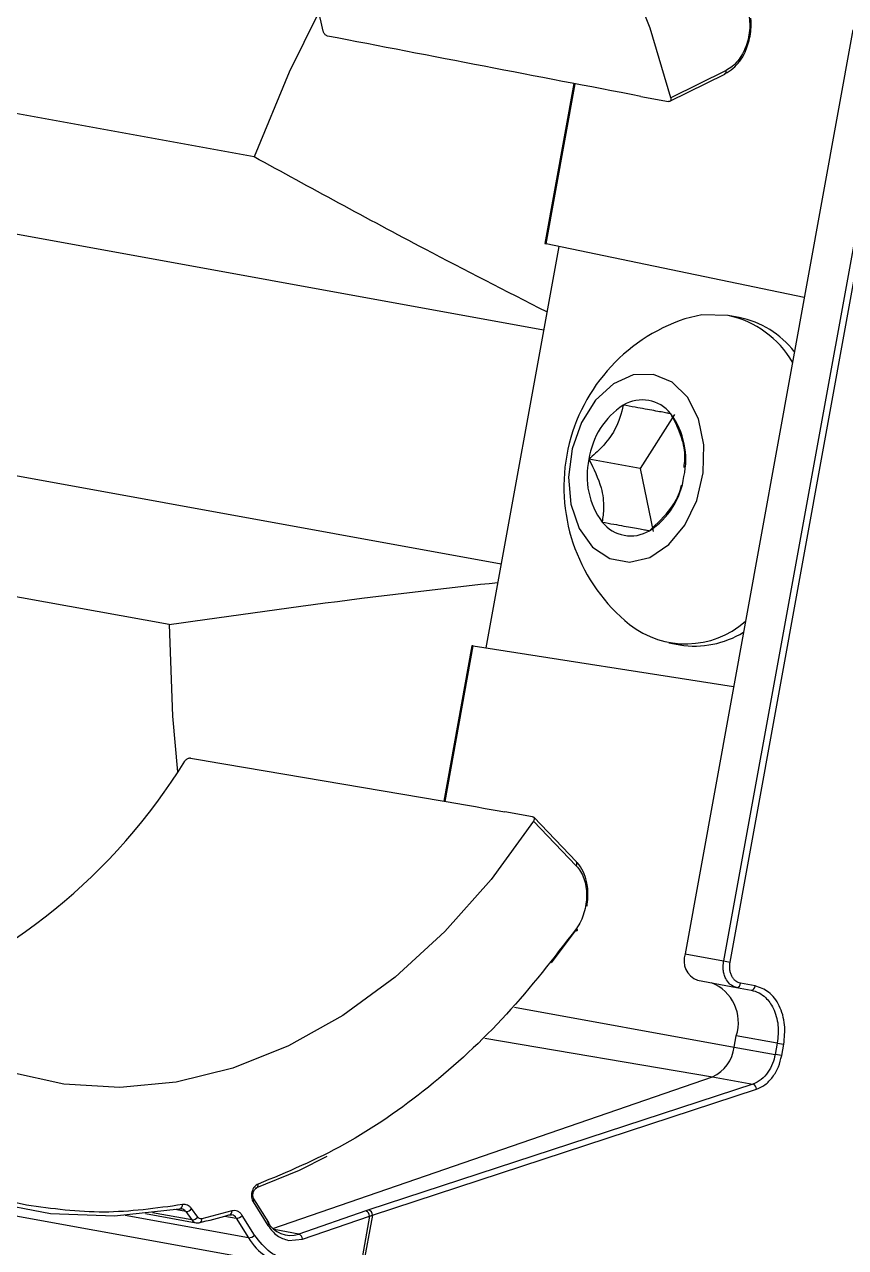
# Model space of a CAD drawing. Header units: inches. Extents: x 0 to 34.2, y 0 to 22.
# Drawn here: x 7.2592 to 7.3278, y 11.1368 to 11.2388 of the extents above; entities that cross this region are included whole.
import ezdxf

# ---------------------------------------------------------------- set-up
doc = ezdxf.new("R2010")
doc.units = ezdxf.units.IN
doc.header["$MEASUREMENT"] = 0

msp = doc.modelspace()

# ---------------------------------------------------------------- linework, layer by layer
at = {"color": 7, "linetype": 'Continuous', "lineweight": 25}
for p, q in [((7.328349905696098, 11.23834988086263), (7.31435717746206, 11.16128265149346)), ((7.331574170481748, 11.23776446652674), (7.317581442247522, 11.16069723715758)), ((7.31812260696879, 11.1605989804674), (7.332115335203016, 11.23766620983666)), ((7.278381017380039, 11.22777246087997), (7.236830705176026, 11.23531655233723)), ((7.317784540953766, 11.23498364795837), (7.313168162793883, 11.23269810703692)), ((7.305088945122558, 11.23388287601206), (7.302666016272595, 11.22053820081359)), ((7.302775684069703, 11.22051340031418), (7.305199261179429, 11.23386164590833)), ((7.313087543366425, 11.23240142262497), (7.317685969438393, 11.23467807557615)), ((7.31066954262398, 11.23280888154608), (7.312980481037799, 11.23238929551118)), ((7.302543900156983, 11.21330838231455), (7.233160502393698, 11.22590599399478)), ((7.324300333030934, 11.21604619996438), (7.302775684069703, 11.22051340031418)), ((7.303812993109739, 11.22029811841512), (7.297732344360033, 11.18680795523441)), ((7.318883168779373, 11.21437251526229), (7.317968073690214, 11.21453866470093)), ((7.29900143731279, 11.19379769133498), (7.225437719232841, 11.20715430378123)), ((7.313477568669592, 11.20628473866321), (7.310610651307019, 11.2017668013829)), ((7.310610651307019, 11.2017668013829), (7.306340207557358, 11.20254216542959)), ((7.310610651307019, 11.2017668013829), (7.311706337247504, 11.19652939317343)), ((7.271296091691841, 11.18875107892094), (7.224763113472652, 11.19719984921502)), ((7.296574177498801, 11.18698640675196), (7.294219253518517, 11.17401627944707)), ((7.294329994236413, 11.17399738823381), (7.296685563856546, 11.18697107150569)), ((7.296685563856546, 11.18697107150569), (7.318406750127036, 11.18358633239171)), ((7.313008625708446, 11.18722369732956), (7.313923720797606, 11.18705754789092)), ((7.30163952085544, 11.17272511121563), (7.29932858244181, 11.17314469725054)), ((7.305289901556656, 11.16896655375275), (7.30173469279208, 11.172676924153)), ((7.30171103602773, 11.17236504818006), (7.305278081203124, 11.16864232478699)), ((7.303220399921186, 11.16054447179786), (7.30520904768822, 11.16319518506607)), ((7.31435717746206, 11.16128265149346), (7.317581442247522, 11.16069723715758)), ((7.317581442247522, 11.16069723715758), (7.31812260696879, 11.1605989804674)), ((7.315389438888412, 11.1590798408219), (7.318655227427183, 11.1584868872168)), ((7.318655227427183, 11.1584868872168), (7.31987787796912, 11.15826489640559)), ((7.320212590405053, 11.15860720184984), (7.318989939863116, 11.15882919266095)), ((7.300110395458892, 11.15684883058746), (7.31846122625267, 11.15351695800988)), ((7.29764839451772, 11.1542614762929), (7.316658594803262, 11.15103638587692)), ((7.31846122625267, 11.15351695800988), (7.318632493296085, 11.15446023914125)), ((7.322056591143021, 11.15383854207215), (7.318632493296085, 11.15446023914125)), ((7.31846122625267, 11.15351695800988), (7.321885324099606, 11.15289526094078)), ((7.322056591143021, 11.15383854207215), (7.321885324099606, 11.15289526094078)), ((7.322056591143021, 11.15383854207215), (7.322597755864273, 11.15374028538206)), ((7.322426488820859, 11.1527970042507), (7.322597755864273, 11.15374028538206)), ((7.322426488820859, 11.1527970042507), (7.321885324099606, 11.15289526094078)), ((7.279958219668639, 11.1383855160108), (7.316658594803262, 11.15103638587692)), ((7.320027151913139, 11.15042477307387), (7.287963364079496, 11.13992659492112)), ((7.316658594803262, 11.15103638587692), (7.320027151913139, 11.15042477307387)), ((7.288264177940817, 11.13949759527992), (7.320327965774459, 11.14999577343268)), ((7.254444143365905, 11.14018195356431), (7.281030123805994, 11.13535486425308)), ((7.272686648566371, 11.13979112637776), (7.271760190449346, 11.13995933894693)), ((7.273689532387995, 11.13933292669579), (7.273175077525652, 11.14003650444877)), ((7.27651715565714, 11.13984108545971), (7.274029167971244, 11.13919366682829)), ((7.278300527532111, 11.14059345157689), (7.279544731504538, 11.13862189112066)), ((7.279605585914454, 11.13888339504335), (7.278361381942026, 11.14085495549949)), ((7.287716780496236, 11.13984376261338), (7.282123375328299, 11.13791567766526)), ((7.287963364079496, 11.13992659492112), (7.287716780496236, 11.13984376261338)), ((7.277931337650907, 11.1376048628371), (7.267638281726736, 11.13947372377094)), ((7.269332345563787, 11.13961743598854), (7.273558709659789, 11.13885007527384)), ((7.273201103428527, 11.13908754862478), (7.269912648309506, 11.13968461769252)), ((7.272686648566371, 11.13979112637776), (7.273201103428527, 11.13908754862478)), ((7.274029167971244, 11.13919366682829), (7.273904096126533, 11.13919044268524)), ((7.275945582314117, 11.13941289066059), (7.276899654032291, 11.13923966442192)), ((7.276899654032291, 11.13923966442192), (7.277931337650907, 11.1376048628371)), ((7.27843166342548, 11.13783273031937), (7.277399979806879, 11.13946753190419)), ((7.28243486322062, 11.1374847399914), (7.288028268388557, 11.13941282493953)), ((7.288028268388557, 11.13941282493953), (7.287256529983599, 11.13516235000164)), ((7.288264177940817, 11.13949759527992), (7.287473695362997, 11.13514388375796)), ((7.288028268388557, 11.13941282493953), (7.288264177940817, 11.13949759527992)), ((7.282123375328299, 11.13791567766526), (7.280068252350403, 11.13828881651495)), ((7.281249063889754, 11.13738439189947), (7.28243486322062, 11.1374847399914))]:
    msp.add_line(p, q, dxfattribs=at)
at = {"color": 7, "linetype": 'Continuous', "lineweight": 25, "flags": 128}
for points in [[(7.313168162793883, 11.23269810703692), (7.311458160966752, 11.23849338374957), (7.30926476592935, 11.24391183717302)], [(7.283757731142839, 11.23977437140988), (7.281323656747364, 11.23483727904844), (7.278381017380039, 11.22777246087997)], [(7.317968073690214, 11.21453866470093), (7.315767742159105, 11.21458445849595), (7.314348038205242, 11.21425282407518)], [(7.311719795997818, 11.20962697089224), (7.310038418059422, 11.20957409852391), (7.308380532581634, 11.20883247989153), (7.306893449964564, 11.20746801106528), (7.305709304024808, 11.20560193108809), (7.304933311325738, 11.20340004935527), (7.304634422223962, 11.20105801272146), (7.304839194327887, 11.19878392141946), (7.305529432737311, 11.19677983844114), (7.306643806740651, 11.19522383535388), (7.308083299317179, 11.19425416986051), (7.30972000523445, 11.19395700099525), (7.311408495989443, 11.19435873351588), (7.312998741768242, 11.19542367172512), (7.314349442255042, 11.1970571911896), (7.315340581784169, 11.19911414653633), (7.315884093258633, 11.20141176825588), (7.315931683298988, 11.2037459025756), (7.315479123321285, 11.20590915141805), (7.314566625265737, 11.20770930063015), (7.313275268588527, 11.20898639905472), (7.311719795997818, 11.20962697089224)], [(7.30171103602773, 11.17236504818006), (7.298174572004769, 11.16749804570742), (7.294312187289687, 11.16313848048708), (7.290171589964044, 11.15934020176217), (7.285803924584966, 11.15615012577878), (7.281263140448655, 11.1536076562777), (7.276605325209882, 11.15174419777992), (7.271888012088692, 11.15058276767952), (7.267169469221728, 11.15013771193274), (7.262507979935285, 11.15041452785719), (7.257961122831137, 11.15140979622936), (7.253585060577215, 11.15311122351863), (7.24943384618791, 11.15549779373669), (7.245558755361824, 11.15854002802636), (7.242007653126428, 11.1622003487841), (7.238824402609703, 11.16643354381717), (7.236048323244173, 11.17118732480389), (7.23371370509451, 11.17640297315749), (7.231849385307318, 11.18201606531684), (7.230478391914965, 11.18795726850475), (7.229617659394195, 11.1941531971242)], [(7.271296091691841, 11.18875107892094), (7.271567332042036, 11.1811027319837), (7.272006135278358, 11.17647715724793)], [(7.22333157531009, 11.18060614777851), (7.225177570838366, 11.17398462397587), (7.227557150518783, 11.1677620500769), (7.230442912406052, 11.16201008185817), (7.233801625635744, 11.15679495585739), (7.23759461309318, 11.15217672662904), (7.241778196797362, 11.14820857518932), (7.246304200873902, 11.14493619661186), (7.251120506321701, 11.14239727382859), (7.256171651186491, 11.14062104369349), (7.261399469231304, 11.13962796030665), (7.266743759746799, 11.13942945947622), (7.272142980790232, 11.14002782702988)], [(7.305292074716797, 11.16340356903579), (7.305324161344434, 11.16335414857293), (7.305344464589765, 11.16330854288028), (7.30535220421057, 11.16326850455907), (7.305347082777721, 11.16323557225936), (7.305329297105003, 11.16321101155114), (7.305299530685605, 11.16319576628859), (7.305258927426643, 11.16319042233854), (7.30520904768822, 11.16319518506607)], [(7.278484494960066, 11.14174334827563), (7.282165896602828, 11.14325171910471), (7.284501315618617, 11.14441156991763)], [(7.272142980790232, 11.14002782702988), (7.272196471643398, 11.14002559438831), (7.272207994192025, 11.14002713022316)], [(7.276269065353778, 11.13950648839022), (7.276322116736643, 11.13950415081199), (7.276351780463558, 11.13950966973056)]]:
    msp.add_lwpolyline(points, dxfattribs=at)
at = {"color": 7, "linetype": 'Continuous', "lineweight": 25}
for centre, radius, start, end in [((7.236261798075358, 11.22798968701842), 0.04898306216818846, 12.08932489800649, 50.00912103115238), ((7.317526939664157, 11.23489806017553), 0.000271447403893091, 305.8636637133706, 18.37901808097487), ((7.316252863038651, 11.2065713983763), 0.008149802467894065, 29.90256253036261, 77.85066604005492), ((7.317283943177666, 11.20666421589208), 0.007872445725821367, 38.10179615402095, 78.27923576834124), ((7.319012526063459, 11.20024131316842), 0.01476752805553219, 108.4128062626012, 231.0055620627886), ((7.310778783702886, 11.20444419244034), 0.003051736861054566, 38.42060013620633, 120.997768189196), ((7.312722995430597, 11.20166047121572), 0.006443397063751105, 123.0694214659052, 172.1351500299344), ((7.307980072920547, 11.20252162097107), 0.006443397063748016, 347.2832182953177, 36.34894685941887), ((7.312625548800129, 11.20112376802989), 0.006443397063755702, 167.2832182955091, 216.3489468594188), ((7.307882626290063, 11.20198491778523), 0.006443397063745604, 303.0694214659052, 352.1351500299343), ((7.309826838017601, 11.19920119656062), 0.003051736861053838, 218.4206001362063, 300.9977681891959), ((7.314412210540498, 11.19476204610998), 0.007615346805380845, 231.9656084423251, 310.8112270777965), ((7.315136357553737, 11.19483603834887), 0.00787244572582146, 261.1391325568038, 301.316572171321), ((7.230763654087792, 11.20316821024663), 0.04915943293529494, 289.8624447499329, 328.3363424343605), ((7.305063441950887, 11.16881247979838), 0.000273902786568857, 321.5944202342059, 34.22978649170101), ((7.316039598552057, 11.16072778271826), 0.001771558658919807, 161.7472509857083, 248.4693641418637), ((7.315267651115732, 11.15556997669148), 0.003543117317841441, 341.7472509857082, 68.46936414210366), ((7.318638162256648, 11.15883837049808), 0.0003518973104213286, 272.7796344713027, 358.5054987645779), ((7.319860812798584, 11.15861637968697), 0.0003518973104207025, 272.7796344710891, 358.5054987645779), ((7.315344971093677, 11.15388626814478), 0.003138062490011423, 294.7468493886384, 353.2413505793938), ((7.31984929050282, 11.14998009201824), 0.0004789320645538475, 1.876340180695684, 68.19981366672991), ((7.272096879392703, 11.1403269007106), 0.0003197011789718847, 290.3380425867219, 7.365401626501047), ((7.272213689881314, 11.13946712193985), 0.0005732964273141459, 34.41343047319346, 77.98252561605206), ((7.272710859162655, 11.14035173664784), 0.0005611328077522259, 267.5271527300069, 325.8211359489629), ((7.276220022728028, 11.13978238500384), 0.0003028757520678728, 295.7867190371985, 11.17523600607833), ((7.278150952807085, 11.14076555078104), 0.0002280147680647292, 310.9945324099004, 23.9341542336867), ((7.287555249304512, 11.13939896278517), 0.0004732221604097172, 1.678612367352972, 70.04126655808845), ((7.287785502669177, 11.13948191386549), 0.0004789320645577676, 1.876340180904325, 68.1998136665002), ((7.273225314024999, 11.13964815889486), 0.0005611328077553853, 267.5271527302115, 325.8211359489629), ((7.27367286253422, 11.13940997169319), 0.0005714134130987343, 214.3505965993271, 258.4828353817018), ((7.264616660374623, 11.17915307845325), 0.04132348781782758, 282.793382383418, 286.3784242971836), ((7.273718415197796, 11.13914575667557), 0.0003144243454700634, 293.1689584782224, 8.764539081969836), ((7.276391836295023, 11.13894758015835), 0.0005858259735857796, 29.90645331304079, 78.23258050744352), ((7.276931563763499, 11.13983281388237), 0.0005940071660770251, 266.9206206350044, 322.0520464665074), ((7.281426386355466, 11.13999995973795), 0.002197731873233704, 208.5546370346657, 288.4900599617013), ((7.279393270203124, 11.13879497023948), 0.0002299932763264149, 311.1891259021926, 22.61064925513523), ((7.2779632473821, 11.13819801229755), 0.0005940071660817755, 266.9206206354137, 322.0520464665074), ((7.281961844136576, 11.13747087783704), 0.00047322216040738, 1.678612367144416, 70.04126655808845), ((7.281949976015586, 11.13990057378887), 0.00462814683000162, 209.7378534808032, 263.1239466891603)]:
    msp.add_arc(centre, radius, start, end, dxfattribs=at)
for centre, major_axis, ratio, start_param, end_param in [((7.591972068710949, 11.14985687798075), (4.736802126425906, -0.9133654262145939), 0.005854574463568892, 1.631346738981173, 1.636878136824456), ((7.303055360019919, 11.22046255949191), (0.0003893436089079247, -7.564205816784297e-05), 0.01240239631108138, 3.141744986052526, 3.913407233683694), ((7.296965261390627, 11.1869203495599), (0.0003910840212187317, -6.6056453951572e-05), 0.01240239631113372, 2.369778073465657, 3.141440321138248), ((7.538170516392945, 11.16021379356176), (4.70152944883868, -0.8006162935589595), 0.005741297501192836, 4.656953255483038, 4.662543903801462)]:
    msp.add_ellipse(centre, major_axis=major_axis, ratio=ratio, start_param=start_param, end_param=end_param, dxfattribs=at)
for points, knots in [([(7.319595910553161, 11.23993196075475), (7.319649264534371, 11.23970338690023), (7.319755938282885, 11.23924638576609), (7.319770097541817, 11.23849886050557), (7.319679949558403, 11.23774761311328), (7.319472978075557, 11.23702072215685), (7.319167793325954, 11.23634833787626), (7.318770848930743, 11.23576871284715), (7.318307063481152, 11.23528780362308), (7.317958833845737, 11.23508510228356), (7.317784540953766, 11.23498364795837)], [0, 0, 0, 0, 0.1250381174501307, 0.2499960530698117, 0.3749112450833785, 0.4999980741441403, 0.6249131722104384, 0.7499999172290479, 0.8748721160564206, 0.9999999999999999, 0.9999999999999999, 0.9999999999999999, 0.9999999999999999]), ([(7.319793825135112, 11.23782634697966), (7.319862440820947, 11.23833741290862), (7.319931836325768, 11.23885428711343), (7.319849634648706, 11.23933355610781), (7.319848710923016, 11.23933894180229)], [0, 0, 0, 0, 0.9887626895692494, 1, 1, 1, 1]), ([(7.284519069075063, 11.23784123314687), (7.284487246836417, 11.2378511176903), (7.284423603660627, 11.23787088637284), (7.284326625540509, 11.23794816099533), (7.284242704753111, 11.23805053588119), (7.28418580675049, 11.23815640852692), (7.284166191194445, 11.23822264404721), (7.284158527361662, 11.23824852238315)], [0, 0, 0, 0, 0.2151205680714501, 0.4302323379327864, 0.645599056802937, 0.8615349189220867, 1, 1, 1, 1]), ([(7.318909955145515, 11.23573861152032), (7.318914768718776, 11.2357439260412), (7.31910241516667, 11.23595110081619), (7.319469517202736, 11.23663013848565), (7.319670977325303, 11.2373732233312), (7.319793825135112, 11.23782634697966)], [0, 0, 0, 0, 0.01016894411073105, 0.3964136637201691, 1, 1, 1, 1]), ([(7.317679281258056, 11.23470036566451), (7.317923744148829, 11.23483353879459), (7.318381420359338, 11.23508286159914), (7.318741983145173, 11.23553020967277), (7.318909955145515, 11.23573861152032)], [0, 0, 0, 0, 0.5341393875480196, 1, 1, 1, 1]), ([(7.313168162793883, 11.23269810703692), (7.313174984075001, 11.2326583062825), (7.313188626997849, 11.23257870267057), (7.313167163826211, 11.23247965785031), (7.31311678547623, 11.23241119048222), (7.313049863599216, 11.23238246843954), (7.313000091943139, 11.23238736584688), (7.312980481037799, 11.23238929551118)], [0, 0, 0, 0, 0.2154001849165529, 0.4308117516006975, 0.6459132326441208, 0.8604836037092386, 1, 1, 1, 1]), ([(7.302820652490656, 11.21483264085966), (7.29941097970366, 11.21657298837056), (7.291005031325494, 11.22086350897154), (7.283087180542305, 11.22519684150082), (7.278381017380039, 11.22777246087997)], [0, 0, 0, 0, 0.4056261868110072, 1, 1, 1, 1]), ([(7.309207124919947, 11.2070601027099), (7.309034102056055, 11.20637020560336), (7.308738048030903, 11.20518974418355), (7.307536604612128, 11.20361375936717), (7.306707662931328, 11.20287128940184), (7.306340207557358, 11.20254216542959)], [0, 0, 0, 0, 0.4391256427914733, 0.7513741901693187, 0.9999999999999999, 0.9999999999999999, 0.9999999999999999, 0.9999999999999999]), ([(7.313169728222817, 11.20634063178074), (7.313067552505472, 11.20635918333711), (7.312744240523444, 11.20641788554729), (7.311863236793127, 11.20657784518085), (7.310466700768974, 11.20683140754737), (7.309538758993117, 11.20699988949741), (7.309207124919947, 11.2070601027099)], [0, 0, 0, 0, 0.156025489188957, 0.4937074226657732, 0.8190577533761232, 0.9999999999999999, 0.9999999999999999, 0.9999999999999999, 0.9999999999999999]), ([(7.314282019321024, 11.20186070336127), (7.314327713092577, 11.20232611120698), (7.314423030016479, 11.20329694908025), (7.31390794430743, 11.20491880559257), (7.313396460198041, 11.20590393923656), (7.313169728222817, 11.20634063178074)], [0, 0, 0, 0, 0.3389015944500134, 0.7069466194251031, 1, 1, 1, 1]), ([(7.306340207557358, 11.20254216542959), (7.306734474687118, 11.20174926819216), (7.307409092874886, 11.2003925664612), (7.307618674350113, 11.19856038860358), (7.307492031889433, 11.19769040552786), (7.307435893497843, 11.19730475722012)], [0, 0, 0, 0, 0.4391256427916841, 0.7513741901692478, 0.9999999999999999, 0.9999999999999999, 0.9999999999999999, 0.9999999999999999]), ([(7.311398496800728, 11.19658528629105), (7.312041225044151, 11.19718786274526), (7.313140977293083, 11.19821891252043), (7.313889636911674, 11.19961109010823), (7.314038798331516, 11.20023231640365), (7.314072557152799, 11.20037291487373)], [0, 0, 0, 0, 0.5210834597659172, 0.8916096543652124, 1, 1, 1, 1]), ([(7.307435893497843, 11.19730475722012), (7.30776752757084, 11.19724454400762), (7.308695469346699, 11.19707606205758), (7.310092005370851, 11.19682249969116), (7.310973009101355, 11.1966625400575), (7.311296321083383, 11.19660383784733), (7.311398496800728, 11.19658528629105)], [0, 0, 0, 0, 0.1809422465200745, 0.5062925772656656, 0.8439745107797778, 1, 1, 1, 1]), ([(7.271296091691841, 11.18875107892094), (7.276606201946131, 11.18950774101196), (7.285541993776691, 11.1907810431861), (7.294919697089651, 11.19184267088408), (7.298724683460645, 11.19227342442655)], [0, 0, 0, 0, 0.594251785953646, 0.9999999999999999, 0.9999999999999999, 0.9999999999999999, 0.9999999999999999]), ([(7.259393777354288, 11.14031381365096), (7.257398917695252, 11.14078152735968), (7.253359263964251, 11.14172866237251), (7.247587132046619, 11.14452493458933), (7.242105625456699, 11.14835413005042), (7.237086997218378, 11.15326171531342), (7.2326553808382, 11.15910505962945), (7.228935943683195, 11.1657431803335), (7.22592418143318, 11.17293977406211), (7.224555730263744, 11.17814508877838), (7.223879962434329, 11.18071557452551)], [0, 0, 0, 0, 0.1213944939929385, 0.2458276793610975, 0.3723724263842569, 0.5000000000000258, 0.6276275736157897, 0.7541723206389521, 0.8786055060071158, 1, 1, 1, 1]), ([(7.272605422388577, 11.17736285669356), (7.272631526784754, 11.17739702530886), (7.272683736794165, 11.17746536413186), (7.272792506948961, 11.17754947702827), (7.272908478017046, 11.17760675977222), (7.273008868784418, 11.17762938132657), (7.2730615204657, 11.17762433676238), (7.273081780092572, 11.17762239568499)], [0, 0, 0, 0, 0.2165047155681005, 0.4330195212972994, 0.6492608138834819, 0.8650404919800536, 1, 1, 1, 1]), ([(7.30163952085544, 11.17272511121563), (7.3016681156693, 11.17271608465431), (7.301725304617952, 11.17269803174595), (7.301772678302125, 11.17262965873451), (7.301783440750662, 11.17253978784278), (7.301759362102225, 11.17244657400034), (7.301724817567839, 11.17238829756213), (7.30171103602773, 11.17236504818006)], [0, 0, 0, 0, 0.214215816528509, 0.4284265475253968, 0.6427860172907337, 0.85748949986873, 1, 1, 1, 1]), ([(7.305278081203124, 11.16864232478699), (7.305406164092083, 11.16848909503147), (7.30566224718168, 11.16818273444313), (7.305931835744992, 11.16757871266021), (7.306105691990149, 11.16690431577635), (7.306162675480552, 11.16617425988832), (7.306109699543964, 11.16542494927114), (7.305939682509429, 11.16469153672509), (7.305673617134386, 11.1639949265366), (7.305419342731629, 11.16360082336887), (7.305292074716797, 11.16340356903579)], [0, 0, 0, 0, 0.1250383980459934, 0.2499960732636724, 0.3749107491477371, 0.4999980835411453, 0.6249126668763834, 0.7499999186419217, 0.8748713449270923, 1, 1, 1, 1]), ([(7.306179873572649, 11.16525350475548), (7.306231383292773, 11.16575897626259), (7.30630351279714, 11.16646679236654), (7.306131441608767, 11.16744296412381), (7.305861532442585, 11.16817503422098), (7.305554903680251, 11.1687345021966), (7.305312734506455, 11.16892567097038), (7.305280725175606, 11.16895093919269)], [0, 0, 0, 0, 0.3564904436016381, 0.4991966377831732, 0.7288006663034621, 0.9641535333831768, 1, 1, 1, 1]), ([(7.305292074716797, 11.16340356903579), (7.303389527566887, 11.16094017521806), (7.299563249308192, 11.15598595886256), (7.292999997523112, 11.14999244909437), (7.286029883781471, 11.14512270695124), (7.281147226467213, 11.1430862482361), (7.278719414078832, 11.14207365624389)], [0, 0, 0, 0, 0.2486158900781205, 0.5000000000000396, 0.751384109921956, 1, 1, 1, 1]), ([(7.318655227427183, 11.1584868872168), (7.318541399713241, 11.15851904732085), (7.318328348864903, 11.15857924125102), (7.318009068306773, 11.15882461203512), (7.317765793648686, 11.15916313805435), (7.317613783045847, 11.15957480434076), (7.317516904617178, 11.16006067459014), (7.317555866995052, 11.16044497737724), (7.317581442247522, 11.16069723715758)], [0, 0, 0, 0, 0.1551222987865619, 0.2903417472460644, 0.5002364550134313, 0.6305863413846678, 0.7575135765906227, 1, 1, 1, 1]), ([(7.318989939863116, 11.15882919266095), (7.318849041654619, 11.1588764263393), (7.318631618235345, 11.15894931376591), (7.31839869260023, 11.15919226964257), (7.31825225832711, 11.1594270621896), (7.318148551686996, 11.15970253378041), (7.318071246110631, 11.1600922721451), (7.318102426333988, 11.16039988535938), (7.31812260696879, 11.1605989804674)], [0, 0, 0, 0, 0.239522473605758, 0.3696128976515217, 0.5001159098443556, 0.6301699485271748, 0.7606365701446787, 1, 1, 1, 1]), ([(7.31987787796912, 11.15826489640559), (7.320108039756376, 11.1582001210209), (7.320538821930659, 11.15807888420986), (7.321184947265398, 11.15758677561111), (7.321678139843731, 11.15690854483742), (7.321986895832734, 11.15608432371388), (7.322184542807891, 11.15511188899404), (7.322107295224805, 11.15434313798063), (7.322056591143021, 11.15383854207215)], [0, 0, 0, 0, 0.1551553838177561, 0.2903964835060804, 0.5003021158056037, 0.6306513493291657, 0.7575654344921027, 1, 1, 1, 1]), ([(7.322597755864273, 11.15374028538206), (7.322653254607048, 11.15428779739131), (7.322738935354949, 11.1551330640793), (7.322526590056779, 11.15620489850271), (7.322241727908961, 11.15696201233538), (7.321838867108547, 11.15760828065049), (7.32119844578787, 11.15827670283588), (7.320600059190363, 11.15847730647805), (7.320212590405053, 11.15860720184984)], [0, 0, 0, 0, 0.2393634186460033, 0.3695369611856933, 0.4998843732125597, 0.6300939928698436, 0.7604775376110742, 1, 1, 1, 1]), ([(7.321885324099606, 11.15289526094078), (7.321822910582189, 11.15263732618683), (7.32169330955298, 11.15210172731431), (7.321289658541201, 11.15137349764848), (7.32072916282582, 11.15074384349483), (7.320266109929792, 11.15053338169176), (7.320027151913139, 11.15042477307387)], [0, 0, 0, 0, 0.2242688860556166, 0.4656920429173159, 0.7242708752759619, 0.9999999999999999, 0.9999999999999999, 0.9999999999999999, 0.9999999999999999]), ([(7.320327965774459, 11.14999577343268), (7.320567275549691, 11.15010166104663), (7.321056862055581, 11.15031828883334), (7.321690789128116, 11.15098191974807), (7.32218730886173, 11.1518271897671), (7.3223479703855, 11.152478631775), (7.322426488820859, 11.1527970042507)], [0, 0, 0, 0, 0.2444433739680243, 0.500088962887737, 0.7556836792878151, 1, 1, 1, 1]), ([(7.278719414078832, 11.14207365624389), (7.278664242755283, 11.14204820494737), (7.278554028249888, 11.14199736146745), (7.278408332724973, 11.14185135527478), (7.278288208338169, 11.14166790625963), (7.278205348143647, 11.14145150471979), (7.278161300443142, 11.14121974917018), (7.278164116575606, 11.14098897999687), (7.278206443467349, 11.14076987073547), (7.278269095331757, 11.14065239080717), (7.278300527532111, 11.14059345157689)], [0, 0, 0, 0, 0.1251353045745695, 0.2499799689712954, 0.3747036846209619, 0.4999899453827025, 0.6247138634720691, 0.7500002856185407, 0.8745761002325764, 1, 1, 1, 1]), ([(7.278575641205697, 11.14175215705254), (7.278579303932903, 11.14175241836711), (7.278617260974387, 11.14175512638395), (7.278671215932729, 11.14181534297898), (7.278722858526596, 11.14192570787909), (7.278720562228019, 11.14202434012226), (7.278719414078832, 11.14207365624389)], [0, 0, 0, 0, 0.03437706220578081, 0.356251374803016, 0.6781256874011411, 1, 1, 1, 1]), ([(7.278361652443199, 11.1408593759723), (7.278357177383715, 11.14086495040755), (7.278339573258678, 11.14088687929108), (7.278312171690636, 11.14095933332139), (7.278291521960771, 11.14105679112336), (7.278282447426938, 11.14117304538964), (7.27829377214156, 11.14126029576422), (7.278300299942301, 11.14131058868964)], [0, 0, 0, 0, 0.08500699860948195, 0.3344031238568021, 0.523600165005375, 0.7253932549209019, 1, 1, 1, 1]), ([(7.278300299942301, 11.14131058868964), (7.278315411696742, 11.14137199637867), (7.278336489195838, 11.14145764629555), (7.278388466644997, 11.14156325961692), (7.278436833696262, 11.14163789493806), (7.278495872713095, 11.14170117232227), (7.278547491998316, 11.14173801708757), (7.278567932856792, 11.14174485889618), (7.278576454659757, 11.14174771124925)], [0, 0, 0, 0, 0.2636491753628971, 0.3677313103028799, 0.5325249754255447, 0.6983361591007448, 0.8742362111772619, 1, 1, 1, 1]), ([(7.272208838914278, 11.14002108731283), (7.272227759742977, 11.14002692003963), (7.272273265233125, 11.140040948024), (7.272309199842137, 11.14002495793551), (7.27233019312017, 11.1400156164014)], [0, 0, 0, 0, 0.4157922172807437, 1, 1, 1, 1]), ([(7.273175077525652, 11.14003650444877), (7.273124064433737, 11.14009703844224), (7.273022316094059, 11.14021777672859), (7.272834107344704, 11.14032974170454), (7.272629361482118, 11.14038958791464), (7.27248616085811, 11.14037516104718), (7.272413942639028, 11.14036788536181)], [0, 0, 0, 0, 0.2506657347451479, 0.4999662091457676, 0.7478254714259631, 1, 1, 1, 1]), ([(7.277399979806879, 11.13946753190419), (7.277343627808921, 11.13954330658582), (7.277231223606403, 11.13969445282622), (7.277011428434194, 11.13982814659404), (7.27676956729955, 11.13989080124776), (7.276601776203181, 11.13985775258767), (7.27651715565714, 11.13984108545971)], [0, 0, 0, 0, 0.2506430437439691, 0.4999526616527818, 0.7478157083486404, 1, 1, 1, 1]), ([(7.273560381553661, 11.13886338106477), (7.273612354465368, 11.13884976955344), (7.273706354838786, 11.13882515120713), (7.273798335071484, 11.13885622114785), (7.273839459330616, 11.13887011248355)], [0, 0, 0, 0, 0.5529011204282762, 1, 1, 1, 1]), ([(7.276352099377006, 11.1395044670042), (7.276385088299677, 11.13951557940654), (7.27644384808582, 11.13953537278959), (7.276490374199692, 11.13951679653509), (7.276510779620058, 11.13950864936253)], [0, 0, 0, 0, 0.5614200618172165, 1, 1, 1, 1])]:
    msp.add_open_spline(points, degree=3, knots=knots, dxfattribs=at)
for points in [[(7.272413942639028, 11.14036788536181), (7.270218362331641, 11.14006255963047), (7.265827201716693, 11.1394519081677), (7.261538252141756, 11.14002651182317), (7.259393777354288, 11.14031381365096)], [(7.273904096126533, 11.13919044268524), (7.273863396272607, 11.13920230013452), (7.273781996564411, 11.13922601503297), (7.273720353780259, 11.13929728947482), (7.273689532387995, 11.13933292669579)], [(7.281375510272911, 11.13569523166448), (7.280804794962927, 11.13587118158525), (7.279663364342586, 11.13622308142662), (7.278842230397974, 11.13729618068842), (7.27843166342548, 11.13783273031937)], [(7.279544731504538, 11.13862189112066), (7.279782428172779, 11.13831125712382), (7.280257821509088, 11.13768998913015), (7.280918649762928, 11.13748625764306), (7.281249063889754, 11.13738439189947)]]:
    msp.add_open_spline(points, degree=3, dxfattribs=at)

doc.saveas('drawing.dxf')
